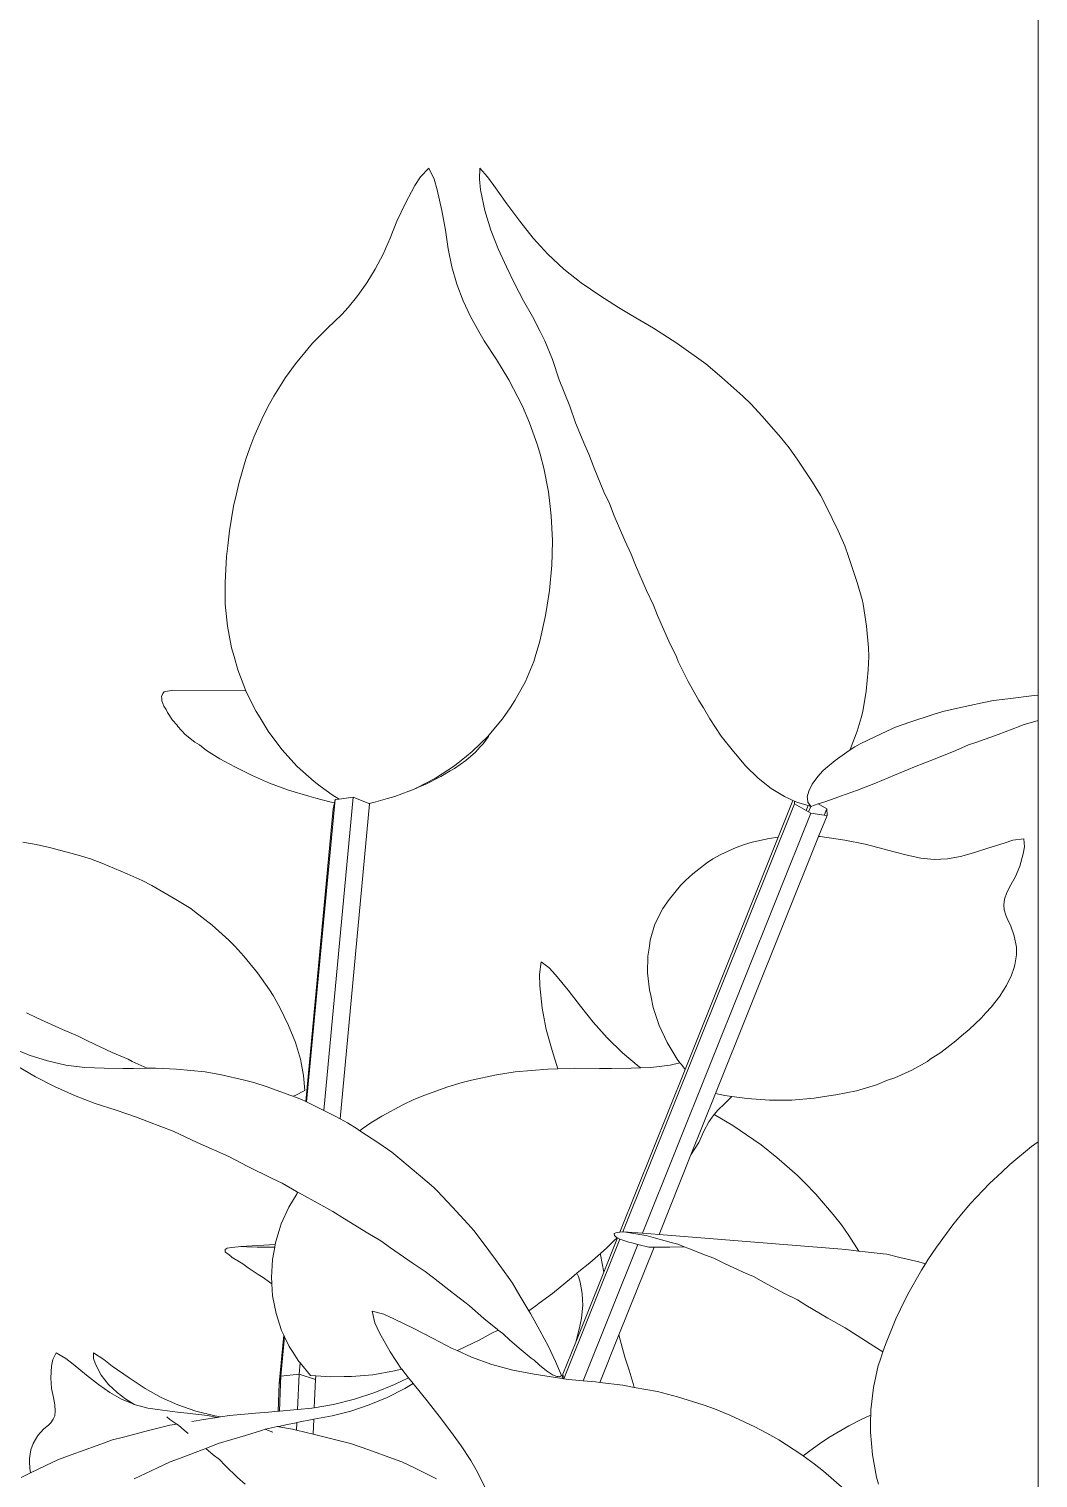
# Model space of a CAD drawing. Header units: metres. Extents: x 12.2 to 77.2, y 18.8 to 35.5.
# Drawn here: x 58.1863 to 58.4633, y 21.6448 to 22.0426 of the extents above; entities that cross this region are included whole.
import ezdxf

# ---------------------------------------------------------------- set-up
doc = ezdxf.new("R2010")
doc.units = ezdxf.units.M
doc.layers.add('0inne_gulv', color=7, linetype='Continuous', lineweight=13)

# ---------------------------------------------------------------- blocks, each defined once
blk = doc.blocks.new('One bedroom house ls')
for p, q in [((4.98842, -2.11971), (4.98842, -0.47966)), ((4.82113, -1.97508), (4.81888, -1.9774)), ((4.82113, -1.97508), (4.82263, -1.9781)), ((4.83518, -1.97508), (4.83505, -1.9781)), ((4.83518, -1.97508), (4.83731, -1.9774)), ((4.81733, -1.97985), (4.81462, -1.98481)), ((4.81733, -1.97985), (4.81888, -1.9774)), ((4.82343, -1.98098), (4.82263, -1.9781)), ((4.83535, -1.98098), (4.83505, -1.9781)), ((4.83901, -1.97985), (4.83731, -1.9774)), ((4.83901, -1.97985), (4.84255, -1.98481)), ((4.81239, -1.9896), (4.81462, -1.98481)), ((4.82343, -1.98098), (4.82473, -1.98669)), ((4.83535, -1.98098), (4.8365, -1.98669)), ((4.84612, -1.9896), (4.84255, -1.98481)), ((4.82571, -1.99208), (4.82473, -1.98669)), ((4.83814, -1.99208), (4.8365, -1.98669)), ((4.81052, -1.99426), (4.81239, -1.9896)), ((4.82648, -1.99722), (4.82571, -1.99208)), ((4.84023, -1.99722), (4.83814, -1.99208)), ((4.84978, -1.99426), (4.84612, -1.9896)), ((4.81052, -1.99426), (4.80859, -1.99866)), ((4.84978, -1.99426), (4.85379, -1.99866)), ((4.80859, -1.99866), (4.80647, -2.00277)), ((4.82748, -2.00217), (4.82648, -1.99722)), ((4.84248, -2.00217), (4.84023, -1.99722)), ((4.85379, -1.99866), (4.8582, -2.00277)), ((4.80647, -2.00277), (4.80415, -2.00655)), ((4.82748, -2.00217), (4.82883, -2.00692)), ((4.84248, -2.00217), (4.8448, -2.00692)), ((4.8582, -2.00277), (4.863, -2.00655)), ((4.80415, -2.00655), (4.80167, -2.01)), ((4.82883, -2.00692), (4.83055, -2.01146)), ((4.8448, -2.00692), (4.84718, -2.01146)), ((4.863, -2.00655), (4.86815, -2.01)), ((4.79899, -2.01327), (4.80167, -2.01)), ((4.8326, -2.01575), (4.83055, -2.01146)), ((4.84962, -2.01575), (4.84718, -2.01146)), ((4.87325, -2.01327), (4.86815, -2.01)), ((4.79723, -2.0152), (4.79336, -2.01898)), ((4.79899, -2.01327), (4.79723, -2.0152)), ((4.8326, -2.01575), (4.83485, -2.01993)), ((4.84962, -2.01575), (4.85177, -2.01993)), ((4.87325, -2.01327), (4.8764, -2.0152)), ((4.8764, -2.0152), (4.88289, -2.01898)), ((4.78924, -2.02313), (4.79336, -2.01898)), ((4.83485, -2.01993), (4.83635, -2.02247)), ((4.85177, -2.01993), (4.85297, -2.02247)), ((4.88922, -2.02313), (4.88289, -2.01898)), ((4.78451, -2.02879), (4.78924, -2.02313)), ((4.83635, -2.02247), (4.83971, -2.02759)), ((4.85297, -2.02247), (4.85513, -2.02759)), ((4.89718, -2.02879), (4.88922, -2.02313)), ((4.83971, -2.02759), (4.8431, -2.03314)), ((4.85513, -2.02759), (4.85696, -2.03314)), ((4.77859, -2.03763), (4.78181, -2.03248)), ((4.78181, -2.03248), (4.78451, -2.02879)), ((4.90158, -2.03248), (4.89718, -2.02879)), ((4.90733, -2.03763), (4.90158, -2.03248)), ((4.8431, -2.03314), (4.84686, -2.04037)), ((4.85696, -2.03314), (4.85984, -2.04037)), ((4.77745, -2.03977), (4.77568, -2.04312)), ((4.77859, -2.03763), (4.77745, -2.03977)), ((4.84686, -2.04037), (4.8488, -2.04493)), ((4.85984, -2.04037), (4.86146, -2.04493)), ((4.90733, -2.03763), (4.90957, -2.03977)), ((4.90957, -2.03977), (4.91267, -2.04312)), ((4.77568, -2.04312), (4.77312, -2.04889)), ((4.91267, -2.04312), (4.91768, -2.04889)), ((4.8488, -2.04493), (4.85099, -2.05108)), ((4.86146, -2.04493), (4.86396, -2.05108)), ((4.77091, -2.05494), (4.77205, -2.05183)), ((4.77205, -2.05183), (4.77312, -2.04889)), ((4.85171, -2.05357), (4.85099, -2.05108)), ((4.86509, -2.05357), (4.86396, -2.05108)), ((4.92006, -2.05183), (4.91768, -2.04889)), ((4.92228, -2.05494), (4.92006, -2.05183)), ((4.76905, -2.06127), (4.77091, -2.05494)), ((4.85272, -2.05743), (4.85171, -2.05357)), ((4.86653, -2.05743), (4.86509, -2.05357)), ((4.92646, -2.06127), (4.92228, -2.05494)), ((4.85272, -2.05743), (4.85398, -2.06391)), ((4.86653, -2.05743), (4.86925, -2.06391)), ((4.76825, -2.06485), (4.76905, -2.06127)), ((4.85398, -2.06391), (4.8544, -2.06713)), ((4.86925, -2.06391), (4.87074, -2.06713)), ((4.92867, -2.06485), (4.92646, -2.06127)), ((4.76756, -2.06782), (4.76641, -2.07463)), ((4.76756, -2.06782), (4.76825, -2.06485)), ((4.8544, -2.06713), (4.85478, -2.07053)), ((4.87074, -2.06713), (4.87205, -2.07053)), ((4.93024, -2.06782), (4.92867, -2.06485)), ((4.93024, -2.06782), (4.93354, -2.07463)), ((4.85478, -2.07053), (4.8551, -2.07726)), ((4.87205, -2.07053), (4.87493, -2.07726)), ((4.76641, -2.07463), (4.76598, -2.07876)), ((4.93354, -2.07463), (4.93537, -2.07876)), ((4.76565, -2.08161), (4.76598, -2.07876)), ((4.8551, -2.07726), (4.85504, -2.08098)), ((4.87493, -2.07726), (4.87668, -2.08098)), ((4.93642, -2.08161), (4.93537, -2.07876)), ((4.76524, -2.0888), (4.76565, -2.08161)), ((4.85431, -2.09096), (4.85495, -2.08406)), ((4.85495, -2.08406), (4.85504, -2.08098)), ((4.87789, -2.08406), (4.87668, -2.08098)), ((4.88089, -2.09096), (4.87789, -2.08406)), ((4.93878, -2.0888), (4.93642, -2.08161)), ((4.76524, -2.0888), (4.76528, -2.09344)), ((4.85368, -2.09505), (4.85431, -2.09096)), ((4.88284, -2.09505), (4.88089, -2.09096)), ((4.93878, -2.0888), (4.94011, -2.09344)), ((4.76528, -2.09344), (4.76527, -2.09471)), ((4.76527, -2.09471), (4.76584, -2.10077)), ((4.85322, -2.09788), (4.85368, -2.09505)), ((4.88397, -2.09788), (4.88284, -2.09505)), ((4.94011, -2.09344), (4.94039, -2.09471)), ((4.94039, -2.09471), (4.94134, -2.10077)), ((4.85322, -2.09788), (4.85164, -2.10486)), ((4.88397, -2.09788), (4.88704, -2.10486)), ((4.76584, -2.10077), (4.76701, -2.10676)), ((4.94134, -2.10077), (4.94188, -2.10676)), ((4.76701, -2.10676), (4.76771, -2.1091)), ((4.85033, -2.10924), (4.85164, -2.10486)), ((4.88917, -2.10924), (4.88704, -2.10486)), ((4.94188, -2.10676), (4.94194, -2.1091)), ((4.76871, -2.11275), (4.76771, -2.1091)), ((4.84766, -2.11597), (4.84997, -2.11044)), ((4.84997, -2.11044), (4.85033, -2.10924)), ((4.88966, -2.11044), (4.88917, -2.10924)), ((4.89233, -2.11597), (4.88966, -2.11044)), ((4.94183, -2.11275), (4.94194, -2.1091)), ((4.76871, -2.11275), (4.77092, -2.1185)), ((4.84766, -2.11597), (4.8448, -2.12122)), ((4.89233, -2.11597), (4.89529, -2.12122)), ((4.94183, -2.11275), (4.94126, -2.11861)), ((4.74809, -2.11928), (4.74778, -2.12013)), ((4.74846, -2.11885), (4.74809, -2.11928)), ((4.74882, -2.11873), (4.74846, -2.11885)), ((4.74996, -2.1185), (4.74882, -2.11873)), ((4.74996, -2.1185), (4.75091, -2.11837)), ((4.75091, -2.11837), (4.77092, -2.1185)), ((4.77092, -2.1185), (4.77096, -2.11861)), ((4.77096, -2.11861), (4.77377, -2.12421)), ((4.94126, -2.11861), (4.9403, -2.12421)), ((4.98016, -2.1207), (4.98738, -2.11983)), ((4.98738, -2.11983), (4.98842, -2.11971)), ((4.98842, -2.1267), (4.98842, -2.11971)), ((4.74778, -2.12013), (4.74784, -2.12061)), ((4.74789, -2.12126), (4.74784, -2.12061)), ((4.74843, -2.12274), (4.74789, -2.12126)), ((4.749, -2.12363), (4.74843, -2.12274)), ((4.74938, -2.12447), (4.749, -2.12363)), ((4.84137, -2.12625), (4.84346, -2.12317)), ((4.84346, -2.12317), (4.8448, -2.12122)), ((4.89657, -2.12317), (4.89529, -2.12122)), ((4.89831, -2.12625), (4.89657, -2.12317)), ((4.96627, -2.12333), (4.96227, -2.12422)), ((4.97311, -2.12184), (4.96627, -2.12333)), ((4.97311, -2.12184), (4.97621, -2.12119)), ((4.97621, -2.12119), (4.98016, -2.1207)), ((4.74938, -2.12447), (4.75075, -2.12656)), ((4.75193, -2.1279), (4.75075, -2.12656)), ((4.75224, -2.12836), (4.75193, -2.1279)), ((4.77377, -2.12421), (4.77484, -2.12592)), ((4.77484, -2.12592), (4.77705, -2.12961)), ((4.84137, -2.12625), (4.83766, -2.13068)), ((4.89831, -2.12625), (4.90145, -2.13096)), ((4.93988, -2.12592), (4.93879, -2.12961)), ((4.9403, -2.12421), (4.93988, -2.12592)), ((4.95327, -2.12714), (4.94933, -2.12846)), ((4.95327, -2.12714), (4.95964, -2.12505)), ((4.95964, -2.12505), (4.96227, -2.12422)), ((4.98321, -2.12836), (4.98437, -2.1279)), ((4.98437, -2.1279), (4.98842, -2.1267)), ((4.98842, -2.24229), (4.98842, -2.1267)), ((4.7543, -2.1305), (4.75224, -2.12836)), ((4.7543, -2.1305), (4.75693, -2.13259)), ((4.77705, -2.12961), (4.7808, -2.13467)), ((4.83305, -2.13522), (4.83743, -2.13096)), ((4.83751, -2.13105), (4.83604, -2.13311)), ((4.83766, -2.13068), (4.83743, -2.13096)), ((4.83766, -2.13068), (4.83751, -2.13105)), ((4.9048, -2.13522), (4.90145, -2.13096)), ((4.93879, -2.12961), (4.93686, -2.13467)), ((4.94376, -2.13105), (4.9396, -2.13311)), ((4.94831, -2.12892), (4.94376, -2.13105)), ((4.94933, -2.12846), (4.94831, -2.12892)), ((4.97747, -2.1305), (4.97166, -2.13259)), ((4.97747, -2.1305), (4.98321, -2.12836)), ((4.75819, -2.13339), (4.75693, -2.13259)), ((4.76009, -2.13488), (4.75819, -2.13339)), ((4.76009, -2.13488), (4.76375, -2.13723)), ((4.78502, -2.1393), (4.7808, -2.13467)), ((4.83398, -2.13536), (4.83135, -2.13767)), ((4.83305, -2.13522), (4.8315, -2.13645)), ((4.83398, -2.13536), (4.83523, -2.13389)), ((4.83604, -2.13311), (4.83523, -2.13389)), ((4.9048, -2.13522), (4.90594, -2.13645)), ((4.93593, -2.13536), (4.93275, -2.13767)), ((4.93593, -2.13536), (4.93681, -2.13477)), ((4.93681, -2.13477), (4.93812, -2.13389)), ((4.93681, -2.13477), (4.93686, -2.13467)), ((4.9396, -2.13311), (4.93812, -2.13389)), ((4.96587, -2.13488), (4.96014, -2.13723)), ((4.96587, -2.13488), (4.96933, -2.13339)), ((4.96933, -2.13339), (4.97166, -2.13259)), ((4.76789, -2.13942), (4.76375, -2.13723)), ((4.76789, -2.13942), (4.76936, -2.14008)), ((4.78502, -2.1393), (4.78965, -2.14344)), ((4.82303, -2.14252), (4.82822, -2.13911)), ((4.82818, -2.13982), (4.82698, -2.14045)), ((4.83135, -2.13767), (4.82818, -2.13982)), ((4.82822, -2.13911), (4.8315, -2.13645)), ((4.90814, -2.13911), (4.90594, -2.13645)), ((4.91156, -2.14252), (4.90814, -2.13911)), ((4.93008, -2.13982), (4.92938, -2.14045)), ((4.93275, -2.13767), (4.93008, -2.13982)), ((4.9545, -2.13942), (4.95273, -2.14008)), ((4.9545, -2.13942), (4.96014, -2.13723)), ((4.77244, -2.14171), (4.76936, -2.14008)), ((4.77738, -2.1439), (4.77244, -2.14171)), ((4.77738, -2.1439), (4.78265, -2.14583)), ((4.78965, -2.14344), (4.79135, -2.14467)), ((4.82303, -2.14252), (4.81782, -2.1452)), ((4.82449, -2.14205), (4.82033, -2.14418)), ((4.82698, -2.14045), (4.82449, -2.14205)), ((4.91156, -2.14252), (4.91512, -2.14534)), ((4.92797, -2.14205), (4.92644, -2.14418)), ((4.92938, -2.14045), (4.92797, -2.14205)), ((4.94384, -2.1439), (4.93887, -2.14583)), ((4.94384, -2.1439), (4.94906, -2.14171)), ((4.94906, -2.14171), (4.95273, -2.14008)), ((4.7882, -2.14749), (4.78265, -2.14583)), ((4.7882, -2.14749), (4.79017, -2.14795)), ((4.79397, -2.149), (4.79017, -2.14795)), ((4.79135, -2.14467), (4.79462, -2.14711)), ((4.79233, -2.23373), (4.80042, -2.1477)), ((4.79653, -2.14824), (4.79462, -2.14711)), ((4.80042, -2.1477), (4.79653, -2.14824)), ((4.80466, -2.14943), (4.80042, -2.1477)), ((4.81184, -2.14756), (4.80984, -2.1481)), ((4.81184, -2.14756), (4.81569, -2.14606)), ((4.81574, -2.14605), (4.81569, -2.14606)), ((4.81574, -2.14605), (4.81594, -2.14597)), ((4.81594, -2.14597), (4.81755, -2.14534)), ((4.81782, -2.1452), (4.81755, -2.14534)), ((4.81782, -2.1452), (4.82033, -2.14418)), ((4.91878, -2.14756), (4.91512, -2.14534)), ((4.91878, -2.14756), (4.92004, -2.1481)), ((4.92546, -2.14605), (4.92505, -2.14763)), ((4.92505, -2.14763), (4.92511, -2.14807)), ((4.92546, -2.14605), (4.92644, -2.14418)), ((4.9299, -2.149), (4.93272, -2.14795)), ((4.9342, -2.14749), (4.93272, -2.14795)), ((4.9342, -2.14749), (4.93887, -2.14583)), ((4.78735, -2.23125), (4.7949, -2.15094)), ((4.78761, -2.23137), (4.79541, -2.1484)), ((4.79524, -2.14927), (4.79397, -2.149)), ((4.79524, -2.14927), (4.7949, -2.15094)), ((4.79541, -2.1484), (4.79524, -2.14927)), ((4.79653, -2.14824), (4.79541, -2.1484)), ((4.80491, -2.14954), (4.79678, -2.23601)), ((4.80466, -2.14943), (4.80593, -2.14922)), ((4.80491, -2.14954), (4.80466, -2.14943)), ((4.80593, -2.14922), (4.80984, -2.1481)), ((4.92156, -2.14954), (4.87444, -2.26704)), ((4.9171, -2.1587), (4.92114, -2.14862)), ((4.92114, -2.14862), (4.92004, -2.1481)), ((4.92154, -2.14882), (4.92114, -2.14862)), ((4.92156, -2.14954), (4.92154, -2.14882)), ((4.92239, -2.14922), (4.92154, -2.14882)), ((4.92477, -2.15135), (4.92156, -2.14954)), ((4.92529, -2.15004), (4.92239, -2.14922)), ((4.92477, -2.15135), (4.92529, -2.15004)), ((4.92606, -2.15208), (4.92477, -2.15135)), ((4.92511, -2.14807), (4.92524, -2.14908)), ((4.926, -2.15024), (4.92524, -2.14908)), ((4.926, -2.15024), (4.92529, -2.15004)), ((4.92541, -2.15171), (4.926, -2.15024)), ((4.926, -2.15024), (4.92805, -2.14959)), ((4.92805, -2.14959), (4.9299, -2.149)), ((4.92805, -2.14959), (4.93044, -2.15094)), ((4.92975, -2.15266), (4.93044, -2.15094)), ((4.93044, -2.15094), (4.9305, -2.15278)), ((4.87979, -2.26743), (4.92606, -2.15208)), ((4.92975, -2.15266), (4.92606, -2.15208)), ((4.92819, -2.15854), (4.9305, -2.15278)), ((4.9305, -2.15278), (4.92975, -2.15266)), ((4.8915, -2.22252), (4.9171, -2.1587)), ((4.89991, -2.22905), (4.92819, -2.15854)), ((4.91465, -2.15908), (4.90998, -2.16007)), ((4.91465, -2.15908), (4.9171, -2.1587)), ((4.92865, -2.15855), (4.92819, -2.15854)), ((4.93539, -2.15956), (4.92865, -2.15855)), ((4.94095, -2.16059), (4.93539, -2.15956)), ((4.97912, -2.16031), (4.9815, -2.15955)), ((4.9845, -2.15913), (4.9815, -2.15955)), ((4.9845, -2.15913), (4.98475, -2.16138)), ((4.70965, -2.16007), (4.71334, -2.16068)), ((4.71334, -2.16068), (4.717, -2.16155)), ((4.717, -2.16155), (4.72425, -2.16349)), ((4.72425, -2.16349), (4.72826, -2.16469)), ((4.90131, -2.16349), (4.89916, -2.16469)), ((4.90553, -2.16155), (4.90131, -2.16349)), ((4.90781, -2.16068), (4.90553, -2.16155)), ((4.90998, -2.16007), (4.90781, -2.16068)), ((4.94615, -2.16203), (4.94095, -2.16059)), ((4.9486, -2.16267), (4.94615, -2.16203)), ((4.95247, -2.1636), (4.9486, -2.16267)), ((4.95247, -2.1636), (4.95622, -2.16445)), ((4.96715, -2.16404), (4.97072, -2.16299)), ((4.97072, -2.16299), (4.97467, -2.16173)), ((4.97912, -2.16031), (4.97467, -2.16173)), ((4.98439, -2.16327), (4.9834, -2.16665)), ((4.98439, -2.16327), (4.98475, -2.16138)), ((4.73137, -2.16586), (4.72826, -2.16469)), ((4.73833, -2.16873), (4.73137, -2.16586)), ((4.89367, -2.16873), (4.89736, -2.16586)), ((4.89736, -2.16586), (4.89916, -2.16469)), ((4.95994, -2.16481), (4.95622, -2.16445)), ((4.96358, -2.16467), (4.95994, -2.16481)), ((4.96358, -2.16467), (4.96715, -2.16404)), ((4.98223, -2.16947), (4.9834, -2.16665)), ((4.74245, -2.17058), (4.73833, -2.16873)), ((4.74512, -2.172), (4.74245, -2.17058)), ((4.89027, -2.172), (4.89167, -2.17058)), ((4.89167, -2.17058), (4.89367, -2.16873)), ((4.98093, -2.17181), (4.9799, -2.17386)), ((4.98093, -2.17181), (4.98223, -2.16947)), ((4.74512, -2.172), (4.75168, -2.17577)), ((4.7558, -2.17831), (4.75168, -2.17577)), ((4.8854, -2.17831), (4.88714, -2.17577)), ((4.89027, -2.172), (4.88714, -2.17577)), ((4.97925, -2.17569), (4.97902, -2.17729)), ((4.9799, -2.17386), (4.97925, -2.17569)), ((4.75686, -2.17906), (4.7558, -2.17831)), ((4.76168, -2.1829), (4.75686, -2.17906)), ((4.88314, -2.1829), (4.88491, -2.17906)), ((4.88491, -2.17906), (4.8854, -2.17831)), ((4.97902, -2.17729), (4.97917, -2.17865)), ((4.97955, -2.18011), (4.97917, -2.17865)), ((4.76168, -2.1829), (4.76624, -2.18693)), ((4.88314, -2.1829), (4.88196, -2.18693)), ((4.97955, -2.18011), (4.97992, -2.18106)), ((4.97992, -2.18106), (4.98096, -2.18314)), ((4.98189, -2.18576), (4.98096, -2.18314)), ((4.76792, -2.18859), (4.76624, -2.18693)), ((4.88173, -2.18859), (4.88196, -2.18693)), ((4.98248, -2.18888), (4.98189, -2.18576)), ((4.77038, -2.19133), (4.76792, -2.18859)), ((4.77038, -2.19133), (4.77411, -2.19596)), ((4.8813, -2.19133), (4.8812, -2.19596)), ((4.8813, -2.19133), (4.88173, -2.18859)), ((4.98207, -2.19372), (4.98248, -2.19102)), ((4.98248, -2.19102), (4.98248, -2.18888)), ((4.852, -2.19296), (4.85155, -2.19638)), ((4.852, -2.19296), (4.85421, -2.19456)), ((4.85591, -2.19651), (4.85421, -2.19456)), ((4.98175, -2.19473), (4.98116, -2.19655)), ((4.98207, -2.19372), (4.98175, -2.19473)), ((4.77745, -2.20063), (4.77411, -2.19596)), ((4.8516, -2.19947), (4.85155, -2.19638)), ((4.8516, -2.19947), (4.85225, -2.20562)), ((4.85591, -2.19651), (4.8594, -2.20072)), ((4.88172, -2.20063), (4.8812, -2.19596)), ((4.97891, -2.20074), (4.97979, -2.19941)), ((4.98116, -2.19655), (4.97979, -2.19941)), ((4.77745, -2.20063), (4.7784, -2.20213)), ((4.78028, -2.2055), (4.7784, -2.20213)), ((4.86284, -2.20505), (4.8594, -2.20072)), ((4.88172, -2.20063), (4.88208, -2.20213)), ((4.88276, -2.2055), (4.88208, -2.20213)), ((4.9756, -2.20534), (4.97793, -2.20234)), ((4.97793, -2.20234), (4.97891, -2.20074)), ((4.71369, -2.20837), (4.7107, -2.20691)), ((4.78263, -2.21038), (4.78028, -2.2055)), ((4.85341, -2.21151), (4.85225, -2.20562)), ((4.86631, -2.20949), (4.86284, -2.20505)), ((4.88438, -2.21038), (4.88276, -2.2055)), ((4.97282, -2.20837), (4.9741, -2.20691)), ((4.9741, -2.20691), (4.9756, -2.20534)), ((4.71369, -2.20837), (4.72054, -2.21149)), ((4.72054, -2.21149), (4.7247, -2.21324)), ((4.78263, -2.21038), (4.78451, -2.21511)), ((4.85502, -2.21722), (4.85341, -2.21151)), ((4.86631, -2.20949), (4.87011, -2.21379)), ((4.88438, -2.21038), (4.88659, -2.21511)), ((4.96956, -2.21149), (4.96739, -2.21324)), ((4.97282, -2.20837), (4.96956, -2.21149)), ((4.7274, -2.2146), (4.7247, -2.21324)), ((4.7342, -2.21779), (4.7274, -2.2146)), ((4.7859, -2.21966), (4.78451, -2.21511)), ((4.87011, -2.21379), (4.87432, -2.21787)), ((4.88937, -2.21966), (4.88659, -2.21511)), ((4.96173, -2.21779), (4.96587, -2.2146)), ((4.96587, -2.2146), (4.96739, -2.21324)), ((4.71145, -2.2185), (4.70665, -2.21649)), ((4.71145, -2.2185), (4.71642, -2.22011)), ((4.7342, -2.21779), (4.73859, -2.21968)), ((4.85655, -2.22228), (4.85502, -2.21722)), ((4.87432, -2.21787), (4.87893, -2.22171)), ((4.96173, -2.21779), (4.95883, -2.21968)), ((4.71312, -2.22446), (4.70805, -2.22146)), ((4.71642, -2.22011), (4.72153, -2.22125)), ((4.72153, -2.22125), (4.72675, -2.22191)), ((4.72675, -2.22191), (4.73206, -2.22211)), ((4.73711, -2.22221), (4.73206, -2.22211)), ((4.73711, -2.22221), (4.74011, -2.22221)), ((4.73859, -2.21968), (4.73972, -2.22026)), ((4.73972, -2.22026), (4.74386, -2.22213)), ((4.74011, -2.22221), (4.74386, -2.22213)), ((4.74386, -2.22213), (4.74607, -2.22208)), ((4.75189, -2.2224), (4.74607, -2.22208)), ((4.75971, -2.2231), (4.75189, -2.2224)), ((4.76426, -2.22398), (4.75971, -2.2231)), ((4.7859, -2.21966), (4.78621, -2.22113)), ((4.78675, -2.2241), (4.78621, -2.22113)), ((4.8397, -2.22398), (4.84491, -2.2231)), ((4.84491, -2.2231), (4.85386, -2.2224)), ((4.85386, -2.2224), (4.85655, -2.22228)), ((4.85655, -2.22228), (4.86103, -2.22208)), ((4.86798, -2.22221), (4.86103, -2.22208)), ((4.87134, -2.22221), (4.86798, -2.22221)), ((4.87134, -2.22221), (4.87673, -2.22211)), ((4.87362, -2.26711), (4.8915, -2.22252)), ((4.87936, -2.22201), (4.87673, -2.22211)), ((4.87893, -2.22171), (4.87936, -2.22201)), ((4.88212, -2.22191), (4.87936, -2.22201)), ((4.88738, -2.22125), (4.88212, -2.22191)), ((4.89012, -2.22063), (4.88738, -2.22125)), ((4.88937, -2.21966), (4.89012, -2.22063)), ((4.89012, -2.22063), (4.8905, -2.22113)), ((4.8915, -2.22252), (4.8905, -2.22113)), ((4.95379, -2.2227), (4.94913, -2.22477)), ((4.95804, -2.22026), (4.95379, -2.2227)), ((4.95883, -2.21968), (4.95804, -2.22026)), ((4.7184, -2.22716), (4.71312, -2.22446)), ((4.7184, -2.22716), (4.72388, -2.22959)), ((4.77054, -2.22536), (4.76426, -2.22398)), ((4.77054, -2.22536), (4.77313, -2.226)), ((4.77313, -2.226), (4.77679, -2.22723)), ((4.77679, -2.22723), (4.78304, -2.22948)), ((4.78708, -2.22827), (4.78675, -2.2241)), ((4.82635, -2.22723), (4.82005, -2.22948)), ((4.83027, -2.226), (4.82635, -2.22723)), ((4.83291, -2.22536), (4.83027, -2.226)), ((4.83291, -2.22536), (4.8397, -2.22398)), ((4.94404, -2.22667), (4.93859, -2.22829)), ((4.94404, -2.22667), (4.94714, -2.22544)), ((4.94913, -2.22477), (4.94714, -2.22544)), ((4.72388, -2.22959), (4.72952, -2.23177)), ((4.78381, -2.22977), (4.78304, -2.22948)), ((4.78381, -2.22977), (4.78446, -2.2296)), ((4.78621, -2.23069), (4.78381, -2.22977)), ((4.78708, -2.22827), (4.78446, -2.2296)), ((4.78735, -2.23125), (4.78621, -2.23069)), ((4.78761, -2.23137), (4.78735, -2.23125)), ((4.78925, -2.23217), (4.78761, -2.23137)), ((4.81401, -2.23217), (4.81704, -2.23069)), ((4.81704, -2.23069), (4.82005, -2.22948)), ((4.89314, -2.24592), (4.89991, -2.22905)), ((4.89991, -2.22905), (4.90241, -2.2296)), ((4.90433, -2.22985), (4.90241, -2.2296)), ((4.90433, -2.22985), (4.90243, -2.23177)), ((4.90646, -2.23012), (4.90433, -2.22985)), ((4.90853, -2.23046), (4.90646, -2.23012)), ((4.91468, -2.23094), (4.90853, -2.23046)), ((4.91468, -2.23094), (4.92084, -2.23092)), ((4.92695, -2.23039), (4.92084, -2.23092)), ((4.931, -2.22969), (4.92695, -2.23039)), ((4.9329, -2.22946), (4.931, -2.22969)), ((4.93859, -2.22829), (4.9329, -2.22946)), ((4.7353, -2.23365), (4.72952, -2.23177)), ((4.7353, -2.23365), (4.74086, -2.23559)), ((4.79233, -2.23373), (4.78925, -2.23217)), ((4.7954, -2.23528), (4.79233, -2.23373)), ((4.79678, -2.23601), (4.7954, -2.23528)), ((4.80524, -2.23711), (4.80828, -2.23528)), ((4.80828, -2.23528), (4.81401, -2.23217)), ((4.89954, -2.23483), (4.89891, -2.23559)), ((4.90052, -2.23365), (4.89954, -2.23483)), ((4.9046, -2.23785), (4.89954, -2.23483)), ((4.90052, -2.23365), (4.90243, -2.23177)), ((4.74086, -2.23559), (4.74422, -2.23681)), ((4.74422, -2.23681), (4.75093, -2.23938)), ((4.75093, -2.23938), (4.75754, -2.24249)), ((4.79886, -2.23711), (4.79678, -2.23601)), ((4.80146, -2.23879), (4.79886, -2.23711)), ((4.80146, -2.23879), (4.80221, -2.23928)), ((4.80285, -2.23879), (4.80221, -2.23928)), ((4.80221, -2.23928), (4.8074, -2.24273)), ((4.80285, -2.23879), (4.80524, -2.23711)), ((4.89667, -2.23938), (4.89528, -2.24249)), ((4.89807, -2.23681), (4.89667, -2.23938)), ((4.89891, -2.23559), (4.89807, -2.23681)), ((4.91241, -2.24318), (4.9046, -2.23785)), ((4.75754, -2.24249), (4.76625, -2.24636)), ((4.8074, -2.24273), (4.81099, -2.24519)), ((4.89528, -2.24249), (4.89314, -2.24592)), ((4.91671, -2.2466), (4.91241, -2.24318)), ((4.9866, -2.24364), (4.98842, -2.24229)), ((4.98842, -2.36593), (4.98842, -2.24229)), ((4.76625, -2.24636), (4.77128, -2.24897)), ((4.81324, -2.24703), (4.81099, -2.24519)), ((4.81888, -2.25176), (4.81324, -2.24703)), ((4.88437, -2.26779), (4.89314, -2.24592)), ((4.92228, -2.25149), (4.91671, -2.2466)), ((4.9807, -2.24853), (4.9866, -2.24364)), ((4.77128, -2.24897), (4.77813, -2.25238)), ((4.97845, -2.25062), (4.97513, -2.25376)), ((4.9807, -2.24853), (4.97845, -2.25062)), ((4.78091, -2.2537), (4.77813, -2.25238)), ((4.78486, -2.25597), (4.78091, -2.2537)), ((4.81888, -2.25176), (4.82251, -2.25488)), ((4.82251, -2.25488), (4.82341, -2.25578)), ((4.92228, -2.25149), (4.92443, -2.25358)), ((4.92443, -2.25358), (4.92742, -2.25671)), ((4.97513, -2.25376), (4.96989, -2.25929)), ((4.78498, -2.25651), (4.78275, -2.26027)), ((4.78486, -2.25597), (4.78502, -2.25605)), ((4.78498, -2.25651), (4.78502, -2.25605)), ((4.78519, -2.25615), (4.78498, -2.25651)), ((4.78502, -2.25605), (4.78519, -2.25615)), ((4.78519, -2.25615), (4.79152, -2.25965)), ((4.82341, -2.25578), (4.82768, -2.26027)), ((4.92742, -2.25671), (4.93219, -2.26225)), ((4.96745, -2.26218), (4.96989, -2.25929)), ((4.78275, -2.26027), (4.78064, -2.26484)), ((4.79152, -2.25965), (4.79484, -2.26142)), ((4.79484, -2.26142), (4.79805, -2.26346)), ((4.82768, -2.26027), (4.83189, -2.26484)), ((4.93443, -2.26513), (4.93219, -2.26225)), ((4.96501, -2.26512), (4.96745, -2.26218)), ((4.77914, -2.26969), (4.78003, -2.26668)), ((4.78064, -2.26484), (4.78003, -2.26668)), ((4.79805, -2.26346), (4.80442, -2.26738)), ((4.83189, -2.26484), (4.83352, -2.26668)), ((4.83582, -2.26969), (4.83352, -2.26668)), ((4.87358, -2.26712), (4.87249, -2.2673)), ((4.87358, -2.26712), (4.87362, -2.26711)), ((4.87362, -2.26711), (4.87444, -2.26704)), ((4.87444, -2.26704), (4.87461, -2.26702)), ((4.87525, -2.26714), (4.87461, -2.26702)), ((4.87979, -2.26743), (4.87461, -2.26702)), ((4.87743, -2.2675), (4.87525, -2.26714)), ((4.93652, -2.26808), (4.93443, -2.26513)), ((4.96051, -2.27122), (4.96501, -2.26512)), ((4.7688, -2.27115), (4.76702, -2.27137)), ((4.7688, -2.27115), (4.76956, -2.27107)), ((4.76956, -2.27107), (4.779, -2.27047)), ((4.77115, -2.27117), (4.76956, -2.27107)), ((4.77405, -2.27124), (4.77115, -2.27117)), ((4.77405, -2.27124), (4.77749, -2.27125)), ((4.77886, -2.27123), (4.77749, -2.27125)), ((4.77886, -2.27123), (4.77824, -2.27467)), ((4.779, -2.27047), (4.77886, -2.27123)), ((4.77914, -2.26969), (4.779, -2.27047)), ((4.80442, -2.26738), (4.80796, -2.2695)), ((4.81063, -2.27139), (4.80796, -2.2695)), ((4.83582, -2.26969), (4.83951, -2.27467)), ((4.87363, -2.26904), (4.85826, -2.30737)), ((4.86356, -2.3079), (4.87853, -2.27054)), ((4.86919, -2.27815), (4.87297, -2.26873)), ((4.87006, -2.27139), (4.872, -2.2695)), ((4.87291, -2.26871), (4.872, -2.2695)), ((4.87249, -2.2673), (4.87202, -2.26752)), ((4.87202, -2.26752), (4.87206, -2.2676)), ((4.87206, -2.2676), (4.87211, -2.26803)), ((4.87211, -2.26803), (4.8728, -2.26866)), ((4.87291, -2.26871), (4.8728, -2.26866)), ((4.87297, -2.26873), (4.87291, -2.26871)), ((4.87363, -2.26904), (4.87297, -2.26873)), ((4.87332, -2.29535), (4.88299, -2.27123)), ((4.87412, -2.26926), (4.87363, -2.26904)), ((4.87412, -2.26926), (4.87604, -2.26984)), ((4.87604, -2.26984), (4.8769, -2.27003)), ((4.8769, -2.27003), (4.87853, -2.27054)), ((4.88018, -2.26791), (4.87743, -2.2675)), ((4.88157, -2.27123), (4.87853, -2.27054)), ((4.88437, -2.26779), (4.87979, -2.26743)), ((4.88087, -2.26801), (4.88018, -2.26791)), ((4.88338, -2.26875), (4.88087, -2.26801)), ((4.88157, -2.27123), (4.88299, -2.27123)), ((4.88299, -2.27123), (4.88731, -2.27123)), ((4.88338, -2.26875), (4.88769, -2.26996)), ((4.93343, -2.27166), (4.88437, -2.26779)), ((4.88731, -2.27123), (4.89126, -2.27116)), ((4.88769, -2.26996), (4.88955, -2.27045)), ((4.89126, -2.27116), (4.88955, -2.27045)), ((4.89131, -2.27116), (4.89126, -2.27116)), ((4.89227, -2.27155), (4.89131, -2.27116)), ((4.93922, -2.27231), (4.93652, -2.26808)), ((4.9582, -2.27475), (4.96051, -2.27122)), ((4.76549, -2.27166), (4.76525, -2.27191)), ((4.76528, -2.27251), (4.76525, -2.27191)), ((4.76528, -2.27251), (4.76592, -2.2731)), ((4.76583, -2.27156), (4.76549, -2.27166)), ((4.76583, -2.27156), (4.76702, -2.27137)), ((4.76592, -2.2731), (4.76618, -2.27321)), ((4.76618, -2.27321), (4.76715, -2.27404)), ((4.76914, -2.27531), (4.76715, -2.27404)), ((4.77824, -2.27467), (4.77794, -2.27958)), ((4.81661, -2.27553), (4.81063, -2.27139)), ((4.83951, -2.27467), (4.84303, -2.27958)), ((4.86536, -2.27553), (4.86825, -2.27299)), ((4.86825, -2.27299), (4.87006, -2.27139)), ((4.86825, -2.27299), (4.86832, -2.27338)), ((4.86832, -2.27338), (4.86919, -2.27815)), ((4.89711, -2.2734), (4.89227, -2.27155)), ((4.89711, -2.2734), (4.8994, -2.27424)), ((4.8994, -2.27424), (4.9022, -2.27561)), ((4.93343, -2.27166), (4.93566, -2.27191)), ((4.93922, -2.27231), (4.93566, -2.27191)), ((4.94097, -2.27251), (4.93922, -2.27231)), ((4.94097, -2.27251), (4.94595, -2.2731)), ((4.94595, -2.2731), (4.94692, -2.27321)), ((4.94692, -2.27321), (4.95047, -2.27404)), ((4.9557, -2.27531), (4.95047, -2.27404)), ((4.95754, -2.27578), (4.9582, -2.27475)), ((4.76914, -2.27531), (4.77009, -2.27582)), ((4.77009, -2.27582), (4.77152, -2.27693)), ((4.77152, -2.27693), (4.77429, -2.27875)), ((4.77429, -2.27875), (4.7757, -2.27955)), ((4.82018, -2.27791), (4.81661, -2.27553)), ((4.82242, -2.2797), (4.82018, -2.27791)), ((4.86036, -2.2797), (4.86184, -2.27836)), ((4.86151, -2.29729), (4.86919, -2.27815)), ((4.86184, -2.27836), (4.86234, -2.27791)), ((4.86184, -2.27836), (4.86225, -2.27934)), ((4.86234, -2.27791), (4.86536, -2.27553)), ((4.9022, -2.27561), (4.90751, -2.27809)), ((4.90751, -2.27809), (4.91034, -2.27934)), ((4.95639, -2.27758), (4.95269, -2.28416)), ((4.9557, -2.27531), (4.95754, -2.27578)), ((4.95639, -2.27758), (4.95754, -2.27578)), ((4.77745, -2.28088), (4.7757, -2.27955)), ((4.77805, -2.28128), (4.77745, -2.28088)), ((4.77794, -2.27958), (4.77804, -2.28113)), ((4.77804, -2.28113), (4.77805, -2.28128)), ((4.77805, -2.28128), (4.77827, -2.28458)), ((4.82242, -2.2797), (4.82794, -2.28399)), ((4.84303, -2.27958), (4.8441, -2.28113)), ((4.8441, -2.28113), (4.84619, -2.28458)), ((4.86036, -2.2797), (4.85508, -2.28399)), ((4.86225, -2.27934), (4.86274, -2.28087)), ((4.8633, -2.28393), (4.86274, -2.28087)), ((4.91034, -2.27934), (4.91304, -2.28087)), ((4.91877, -2.28393), (4.91304, -2.28087)), ((4.77827, -2.28458), (4.77921, -2.28949)), ((4.83143, -2.28661), (4.82794, -2.28399)), ((4.83229, -2.28738), (4.83143, -2.28661)), ((4.84619, -2.28458), (4.84861, -2.28874)), ((4.85055, -2.28738), (4.85148, -2.28661)), ((4.85148, -2.28661), (4.85508, -2.28399)), ((4.86339, -2.28574), (4.8633, -2.28393)), ((4.86343, -2.28719), (4.86339, -2.28574)), ((4.92234, -2.28574), (4.91877, -2.28393)), ((4.92468, -2.28719), (4.92234, -2.28574)), ((4.95269, -2.28416), (4.95068, -2.28824)), ((4.78074, -2.29415), (4.77921, -2.28949)), ((4.80557, -2.28878), (4.80879, -2.2896)), ((4.80557, -2.28878), (4.80635, -2.29198)), ((4.81155, -2.29088), (4.80879, -2.2896)), ((4.81155, -2.29088), (4.81707, -2.29358)), ((4.83626, -2.29079), (4.83229, -2.28738)), ((4.83626, -2.29079), (4.84004, -2.29387)), ((4.84861, -2.28874), (4.85055, -2.28738)), ((4.84861, -2.28874), (4.84904, -2.28949)), ((4.85166, -2.29415), (4.84904, -2.28949)), ((4.86312, -2.29077), (4.86257, -2.2934)), ((4.86343, -2.28719), (4.86312, -2.29077)), ((4.92468, -2.28719), (4.93074, -2.29077)), ((4.93074, -2.29077), (4.93543, -2.2934)), ((4.94652, -2.29795), (4.94939, -2.29096)), ((4.94939, -2.29096), (4.95068, -2.28824)), ((4.78074, -2.29415), (4.78133, -2.29537)), ((4.80759, -2.29475), (4.80635, -2.29198)), ((4.80759, -2.29475), (4.81051, -2.29999)), ((4.82238, -2.29631), (4.81707, -2.29358)), ((4.83501, -2.2968), (4.83829, -2.29495)), ((4.83829, -2.29495), (4.84021, -2.294)), ((4.84021, -2.294), (4.84004, -2.29387)), ((4.84146, -2.29495), (4.84021, -2.294)), ((4.84344, -2.2968), (4.84146, -2.29495)), ((4.85166, -2.29415), (4.85399, -2.29851)), ((4.86257, -2.2934), (4.86151, -2.29729)), ((4.93543, -2.2934), (4.9433, -2.29844)), ((4.78007, -2.30868), (4.78133, -2.29537)), ((4.78054, -2.30666), (4.78155, -2.29585)), ((4.78133, -2.29537), (4.78155, -2.29585)), ((4.78155, -2.29585), (4.78283, -2.29851)), ((4.78283, -2.29851), (4.78373, -2.29988)), ((4.82757, -2.29903), (4.82238, -2.29631)), ((4.82892, -2.29964), (4.82757, -2.29903)), ((4.83501, -2.2968), (4.82936, -2.29947)), ((4.84344, -2.2968), (4.84648, -2.29947)), ((4.85399, -2.29851), (4.85469, -2.29988)), ((4.85798, -2.30609), (4.86151, -2.29729)), ((4.8681, -2.30836), (4.87332, -2.29535)), ((4.87332, -2.29535), (4.87501, -2.30141)), ((4.9433, -2.29844), (4.94584, -2.29997)), ((4.94652, -2.29795), (4.94584, -2.29997)), ((4.71757, -2.30388), (4.71788, -2.3021)), ((4.71888, -2.30025), (4.71788, -2.3021)), ((4.71888, -2.30025), (4.72153, -2.30179)), ((4.72349, -2.30339), (4.72153, -2.30179)), ((4.72906, -2.30025), (4.72906, -2.30179)), ((4.72906, -2.30025), (4.73191, -2.3021)), ((4.7296, -2.30339), (4.72906, -2.30179)), ((4.73422, -2.30388), (4.73191, -2.3021)), ((4.78373, -2.29988), (4.78549, -2.30265)), ((4.78581, -2.30303), (4.78549, -2.30265)), ((4.78553, -2.30609), (4.78581, -2.30303)), ((4.78868, -2.30643), (4.78581, -2.30303)), ((4.8137, -2.30471), (4.81051, -2.29999)), ((4.82892, -2.29964), (4.82936, -2.29947)), ((4.83291, -2.30143), (4.82892, -2.29964)), ((4.83291, -2.30143), (4.83846, -2.30343)), ((4.84925, -2.3017), (4.84648, -2.29947)), ((4.84925, -2.3017), (4.85004, -2.30227)), ((4.85155, -2.30368), (4.85004, -2.30227)), ((4.85469, -2.29988), (4.85594, -2.30265)), ((4.85756, -2.30643), (4.85594, -2.30265)), ((4.87501, -2.30141), (4.8762, -2.30502)), ((4.94497, -2.30255), (4.94457, -2.30377)), ((4.94584, -2.29997), (4.94497, -2.30255)), ((4.71757, -2.30388), (4.71736, -2.30716)), ((4.72349, -2.30339), (4.72717, -2.30634)), ((4.73049, -2.30893), (4.72717, -2.30634)), ((4.7296, -2.30339), (4.73119, -2.30634)), ((4.73319, -2.30893), (4.73119, -2.30634)), ((4.73422, -2.30388), (4.73884, -2.30716)), ((4.78054, -2.30666), (4.78007, -2.30868)), ((4.78045, -2.3088), (4.78054, -2.30666)), ((4.78553, -2.30609), (4.78054, -2.30666)), ((4.78511, -2.31579), (4.78553, -2.30609)), ((4.79005, -2.30754), (4.78553, -2.30609)), ((4.78868, -2.30643), (4.79015, -2.30655)), ((4.79015, -2.30655), (4.79005, -2.30754)), ((4.79015, -2.30655), (4.79419, -2.30687)), ((4.79419, -2.30687), (4.79795, -2.30678)), ((4.7999, -2.30679), (4.79795, -2.30678)), ((4.7999, -2.30679), (4.80576, -2.30629)), ((4.81169, -2.30524), (4.80576, -2.30629)), ((4.81169, -2.30524), (4.8137, -2.30471)), ((4.81373, -2.30476), (4.8137, -2.30471)), ((4.81558, -2.30708), (4.81373, -2.30476)), ((4.83846, -2.30343), (4.8442, -2.30499)), ((4.85007, -2.30614), (4.8442, -2.30499)), ((4.85007, -2.30614), (4.8559, -2.30707)), ((4.85347, -2.30524), (4.85155, -2.30368)), ((4.85347, -2.30524), (4.85507, -2.30629)), ((4.85632, -2.30679), (4.85507, -2.30629)), ((4.85632, -2.30679), (4.85663, -2.30678)), ((4.85713, -2.30687), (4.85663, -2.30678)), ((4.85756, -2.30643), (4.85713, -2.30687)), ((4.85773, -2.3073), (4.85798, -2.30609)), ((4.85817, -2.30736), (4.85798, -2.30609)), ((4.8762, -2.30502), (4.87722, -2.3087)), ((4.94457, -2.30377), (4.94325, -2.30977)), ((4.71756, -2.31001), (4.71736, -2.30716)), ((4.71807, -2.31247), (4.71756, -2.31001)), ((4.73355, -2.31117), (4.73049, -2.30893)), ((4.73557, -2.31117), (4.73319, -2.30893)), ((4.74329, -2.31001), (4.73884, -2.30716)), ((4.74765, -2.31247), (4.74329, -2.31001)), ((4.77975, -2.31629), (4.78007, -2.30868)), ((4.78007, -2.30868), (4.78045, -2.3088)), ((4.78013, -2.31625), (4.78045, -2.3088)), ((4.79005, -2.30754), (4.78972, -2.31531)), ((4.80633, -2.31117), (4.81176, -2.30893)), ((4.80973, -2.31247), (4.8146, -2.31001)), ((4.81176, -2.30893), (4.81558, -2.30708)), ((4.8146, -2.31001), (4.81683, -2.30865)), ((4.81683, -2.30865), (4.81558, -2.30708)), ((4.81722, -2.30915), (4.81683, -2.30865)), ((4.81722, -2.30915), (4.82066, -2.31341)), ((4.8559, -2.30707), (4.85773, -2.3073)), ((4.85773, -2.3073), (4.85817, -2.30736)), ((4.85817, -2.30736), (4.85826, -2.30737)), ((4.85826, -2.30737), (4.8595, -2.30753)), ((4.8595, -2.30753), (4.86356, -2.3079)), ((4.86356, -2.3079), (4.86689, -2.30821)), ((4.86689, -2.30821), (4.8681, -2.30836)), ((4.8681, -2.30836), (4.87442, -2.30916)), ((4.87442, -2.30916), (4.87756, -2.30973)), ((4.87722, -2.3087), (4.87756, -2.30973)), ((4.87756, -2.30973), (4.88394, -2.3109)), ((4.88394, -2.3109), (4.88948, -2.31233)), ((4.94325, -2.30977), (4.94252, -2.31588)), ((4.71807, -2.31247), (4.71845, -2.31454)), ((4.71845, -2.31454), (4.71858, -2.31625)), ((4.73678, -2.31301), (4.73355, -2.31117)), ((4.73795, -2.31301), (4.73557, -2.31117)), ((4.73678, -2.31301), (4.74015, -2.31438)), ((4.73795, -2.31301), (4.74015, -2.31438)), ((4.74015, -2.31438), (4.74028, -2.31443)), ((4.74028, -2.31443), (4.74405, -2.31543)), ((4.74765, -2.31247), (4.75226, -2.31454)), ((4.75226, -2.31454), (4.75717, -2.31625)), ((4.79494, -2.31443), (4.78972, -2.31531)), ((4.80072, -2.31301), (4.79494, -2.31443)), ((4.80475, -2.31454), (4.7997, -2.31625)), ((4.80072, -2.31301), (4.80633, -2.31117)), ((4.80973, -2.31247), (4.80475, -2.31454)), ((4.82066, -2.31341), (4.82396, -2.31761)), ((4.88948, -2.31233), (4.89677, -2.31459)), ((4.89963, -2.31563), (4.89677, -2.31459)), ((4.71738, -2.31944), (4.71804, -2.3185)), ((4.71843, -2.31757), (4.71804, -2.3185)), ((4.71858, -2.31625), (4.71843, -2.31757)), ((4.74805, -2.31599), (4.74405, -2.31543)), ((4.74805, -2.31599), (4.75217, -2.31653)), ((4.74918, -2.31786), (4.75004, -2.31856)), ((4.75004, -2.31856), (4.75194, -2.31979)), ((4.75217, -2.31653), (4.75479, -2.31685)), ((4.75479, -2.31685), (4.76037, -2.31744)), ((4.75727, -2.3189), (4.75608, -2.3191)), ((4.75717, -2.31625), (4.76239, -2.31757)), ((4.75931, -2.31856), (4.75727, -2.3189)), ((4.76307, -2.31797), (4.75931, -2.31856)), ((4.76037, -2.31744), (4.76307, -2.31797)), ((4.76239, -2.31757), (4.76393, -2.31783)), ((4.76393, -2.31783), (4.76307, -2.31797)), ((4.76642, -2.31744), (4.76393, -2.31783)), ((4.77356, -2.31685), (4.76642, -2.31744)), ((4.7771, -2.31653), (4.77356, -2.31685)), ((4.77975, -2.31629), (4.7771, -2.31653)), ((4.78013, -2.31625), (4.77975, -2.31629)), ((4.78511, -2.31579), (4.78013, -2.31625)), ((4.78496, -2.3194), (4.78955, -2.3185)), ((4.78511, -2.31579), (4.789, -2.31543)), ((4.78972, -2.31531), (4.789, -2.31543)), ((4.78959, -2.31849), (4.78941, -2.32258)), ((4.78959, -2.31849), (4.78955, -2.3185)), ((4.79463, -2.31757), (4.78959, -2.31849)), ((4.7997, -2.31625), (4.79463, -2.31757)), ((4.82396, -2.31761), (4.82708, -2.32173)), ((4.90383, -2.31734), (4.89963, -2.31563)), ((4.90383, -2.31734), (4.91067, -2.32053)), ((4.93645, -2.3203), (4.93987, -2.31859)), ((4.93987, -2.31859), (4.9421, -2.31755)), ((4.94249, -2.3174), (4.9421, -2.31755)), ((4.94244, -2.32206), (4.94247, -2.31834)), ((4.94249, -2.3174), (4.94247, -2.31834)), ((4.94252, -2.31588), (4.94249, -2.3174)), ((4.71249, -2.32517), (4.71384, -2.32293)), ((4.71384, -2.32293), (4.71539, -2.3212)), ((4.71683, -2.32002), (4.71539, -2.3212)), ((4.71738, -2.31944), (4.71683, -2.32002)), ((4.7446, -2.32147), (4.73729, -2.32337)), ((4.75002, -2.32011), (4.7446, -2.32147)), ((4.75194, -2.31979), (4.75002, -2.32011)), ((4.75194, -2.31979), (4.75244, -2.32011)), ((4.75244, -2.32011), (4.75395, -2.32147)), ((4.75395, -2.32147), (4.75512, -2.32239)), ((4.7633, -2.32517), (4.77078, -2.32293)), ((4.77078, -2.32293), (4.77523, -2.32154)), ((4.77523, -2.32154), (4.77621, -2.32123)), ((4.77621, -2.32123), (4.7763, -2.3212)), ((4.77621, -2.32123), (4.7769, -2.32147)), ((4.7796, -2.3205), (4.7763, -2.3212)), ((4.7769, -2.32147), (4.77834, -2.32203)), ((4.77995, -2.32043), (4.7796, -2.3205)), ((4.7796, -2.3205), (4.77994, -2.32056)), ((4.77994, -2.32056), (4.77995, -2.32043)), ((4.77994, -2.32056), (4.78376, -2.3212)), ((4.78189, -2.32002), (4.77995, -2.32043)), ((4.78474, -2.31944), (4.78189, -2.32002)), ((4.78487, -2.32147), (4.78376, -2.3212)), ((4.78474, -2.31944), (4.78496, -2.3194)), ((4.78487, -2.32147), (4.78496, -2.3194)), ((4.78941, -2.32258), (4.78487, -2.32147)), ((4.79083, -2.32293), (4.78941, -2.32258)), ((4.79966, -2.32517), (4.79083, -2.32293)), ((4.82708, -2.32173), (4.83002, -2.32575)), ((4.91067, -2.32053), (4.91396, -2.32227)), ((4.91396, -2.32227), (4.91724, -2.32417)), ((4.93645, -2.3203), (4.931, -2.32349)), ((4.94244, -2.32206), (4.94297, -2.32824)), ((4.71153, -2.32925), (4.71189, -2.32691)), ((4.71189, -2.32691), (4.71249, -2.32517)), ((4.73009, -2.32567), (4.72298, -2.32825)), ((4.73009, -2.32567), (4.73434, -2.32416)), ((4.73434, -2.32416), (4.73729, -2.32337)), ((4.75272, -2.32925), (4.75888, -2.32691)), ((4.75888, -2.32691), (4.75996, -2.32648)), ((4.75996, -2.32648), (4.7633, -2.32517)), ((4.75996, -2.32648), (4.76199, -2.32825)), ((4.80468, -2.32691), (4.79966, -2.32517)), ((4.8112, -2.32925), (4.80468, -2.32691)), ((4.83266, -2.3298), (4.83002, -2.32575)), ((4.91724, -2.32417), (4.92354, -2.32825)), ((4.92844, -2.32522), (4.92576, -2.32713)), ((4.931, -2.32349), (4.92844, -2.32522)), ((4.71153, -2.32925), (4.71156, -2.33019)), ((4.71156, -2.33019), (4.71157, -2.33192)), ((4.71946, -2.32957), (4.71601, -2.33117)), ((4.72298, -2.32825), (4.71946, -2.32957)), ((4.75016, -2.33019), (4.74651, -2.33192)), ((4.75272, -2.32925), (4.75016, -2.33019)), ((4.76199, -2.32825), (4.76364, -2.32957)), ((4.76364, -2.32957), (4.7652, -2.33117)), ((4.8112, -2.32925), (4.81373, -2.33019)), ((4.81373, -2.33019), (4.81737, -2.33192)), ((4.83266, -2.3298), (4.83414, -2.33233)), ((4.92354, -2.32825), (4.92398, -2.32857)), ((4.92576, -2.32713), (4.92398, -2.32857)), ((4.92398, -2.32857), (4.92692, -2.33069)), ((4.92954, -2.33275), (4.92692, -2.33069)), ((4.94297, -2.32824), (4.9441, -2.33435)), ((4.71177, -2.3332), (4.70921, -2.33443)), ((4.71157, -2.33192), (4.71177, -2.3332)), ((4.71601, -2.33117), (4.71177, -2.3332)), ((4.74651, -2.33192), (4.74021, -2.33481)), ((4.7652, -2.33117), (4.76864, -2.33443)), ((4.76864, -2.33443), (4.77075, -2.33627)), ((4.81737, -2.33192), (4.82323, -2.33481)), ((4.83414, -2.33233), (4.83684, -2.33759)), ((4.93521, -2.33768), (4.92954, -2.33275)), ((4.9441, -2.33435), (4.94466, -2.33628))]:
    blk.add_line(p, q)

msp = doc.modelspace()

# ---------------------------------------------------------------- block references
at = {"layer": '0inne_gulv'}
msp.add_blockref('One bedroom house ls', (53.47489, 23.9794), dxfattribs=at)

doc.saveas('drawing.dxf')
